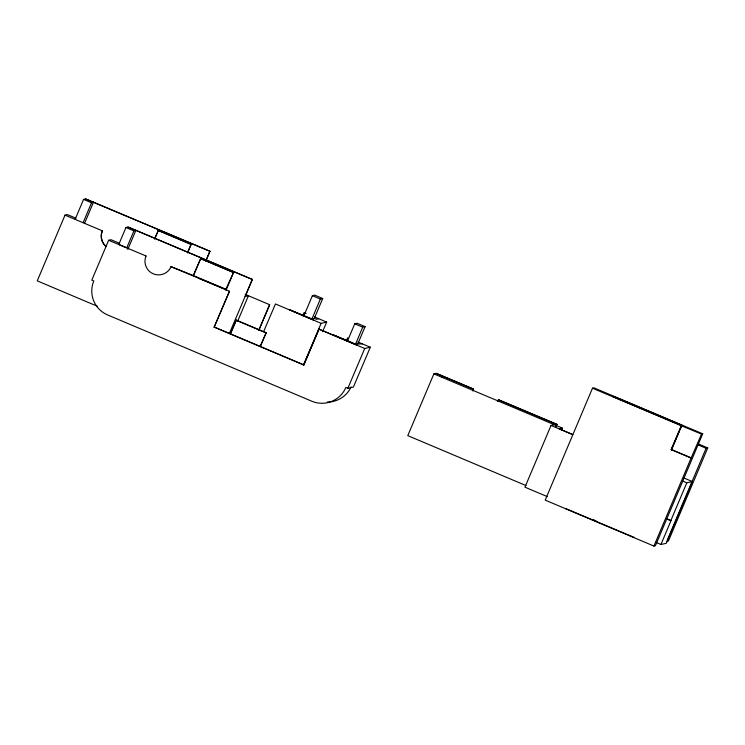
<?xml version="1.0" encoding="UTF-8"?>
<svg xmlns="http://www.w3.org/2000/svg" width="745" height="745" viewBox="0 0 745 745"><rect width="100%" height="100%" fill="white"/><g stroke="black" fill="none" stroke-linecap="round" stroke-linejoin="round"><path stroke-width="1.12" d="M556.049 426.717A38.917 38.917 0 0 1 556.962 424.343L556.534 424.976A38.917 38.917 0 0 0 556.077 426.159M75.934 218.192L67.423 214.597L65.011 215.137L37.25 280.856L97.241 306.204M75.161 219.3L83.57 199.381L85.6 198.934L209.978 251.279L205.955 260.797M83.123 222.662L91.542 202.752L93.507 202.156L84.502 223.481M119.563 243.336L111.042 239.732L108.64 240.272L91.812 280.111L93.805 280.949A25.945 25.945 0 0 0 107.606 314.939L312.248 401.406A25.945 25.945 0 0 0 345.848 387.447L347.84 388.285L353.4 387.028L370.312 347.235L358 342.039M154.513 238.856L158.34 230.401L191.195 244.286L187.6 252.797M154.746 238.912L158.34 230.401M187.368 252.732L191.195 244.286M229.479 291.23L214.178 327.12L229.479 291.23L170.968 266.617L193.272 275.52L200.703 258.534L233.567 272.419L225.94 290.457M193.532 275.51L200.703 258.534M205.797 260.908L209.848 251.307M199.604 278.611L225.809 289.479L233.567 272.419M229.292 333.695L252.341 279.412L245.124 296.51L248.411 295.774L237.646 321.263M230.298 333.695L236.314 320.117L266.188 332.745L260.433 346.369M230.615 333.63L236.314 320.117M258.813 330.212L269.643 304.705L258.878 330.193M263.683 331.497L275.464 303.96L321.104 323.349L326.683 322.101L322.632 331.627M260.117 346.444L266.188 332.745M302.703 315.787L304.062 312.583L306.176 313.431M303.979 315.591L312.388 295.681L314.762 295.15L322.725 298.512L314.306 318.432L311.941 318.962L289.721 309.78L313.3 319.95M311.941 318.962L320.35 299.043L322.725 298.512M214.178 327.12L303.792 364.985L318.935 329.132L356.929 345.084L333.35 334.915L355.57 344.106L362.275 343.883M303.792 364.985L319.093 329.094M346.341 340.912L347.757 337.709M347.598 340.735L354.75 323.805L357.125 323.274L365.087 326.645L357.935 343.575M355.57 344.106L362.722 327.176L365.087 326.645M472.935 390.771A13.624 13.624 0 0 1 473.522 389.086L436.281 373.347L433.879 373.888L407.794 435.629L525.989 485.572M554.196 424.734L551.03 425.442L524.955 487.183L547.379 496.654M561.404 430.182L562.289 428.068L433.879 373.888M592.489 388.201L545.21 500.128L653.933 546.066L655.423 545.74L702.703 433.813L593.979 387.866L592.489 388.201L681.303 425.73L701.529 434.074L702.703 433.813M701.529 434.074L691.118 458.045L671.208 449.626L681.303 425.73M671.208 449.626L681.619 425.656M671.422 450.138L679.077 432.016M679.98 429.884L681.777 425.628L682.476 425.469L613.573 396.349L612.716 396.545L681.777 425.628M653.933 546.066L691.118 458.045M666.719 518.92L670.817 520.653L686.806 482.816L692.375 481.559L666.3 543.301L660.945 544.502L655.824 542.332M660.945 544.502L671.04 520.597L667.054 518.92M667.269 540.218L706.102 448.285L707.75 447.913L668.461 540.926L666.812 541.289M127.805 249.445L135.907 230.298L252.22 279.44M303.327 365.255L321.104 323.349M370.312 347.235L364.733 348.483L347.84 388.285M125.97 227.523L118.79 244.444L126.752 247.806L133.932 230.894L135.907 230.298L128 227.067L125.97 227.523L133.932 230.894M497.623 401.322A13.624 13.615 0 0 0 498.424 399.73L556.962 424.343M318.655 318.748L316.299 319.27L314.306 318.432M441.971 377.231L444.085 376.756M562.289 428.068L559.057 428.794L572.812 434.605L551.03 425.442M436.123 373.385L473.522 389.086M105.902 246.316A13.624 13.615 0 0 1 102.41 230.838L102.251 230.866A13.624 13.615 0 0 0 106.088 246.642M145.88 256.01L146.039 255.973A13.624 13.615 0 0 0 153.274 273.825A13.624 13.615 0 0 0 171.126 266.58M634.498 537.545L565.436 508.472M85.6 198.934L209.978 251.279M128 227.067L252.341 279.412M698.139 443.852L707.75 447.913M697.553 444.672L706.102 448.285M158.052 230.466L190.916 244.351M312.388 295.681L320.35 299.043M83.57 199.381L91.542 202.752M671.524 449.561L691.435 457.97M200.424 258.599L233.278 272.484M354.75 323.805L362.722 327.176M314.381 316.895L326.683 322.101M65.011 215.137L102.41 230.838M683.854 477.964L692.375 481.559M498.424 399.73L556.776 424.389M245.179 294.359L269.643 304.705M682.532 481.009L686.806 482.816M193.272 275.52L226.126 289.405M108.64 240.272L146.039 255.973M318.935 329.132L364.733 348.483M235.997 320.192L265.872 332.81M214.337 327.083L303.951 364.948M592.796 519.479L595.972 520.82M472.749 390.808A13.624 13.615 0 0 1 473.326 389.132M498.619 399.692A13.624 13.624 0 0 1 497.818 401.285M351.072 386.962A25.945 25.945 0 0 1 327.334 402.03"/></g></svg>
